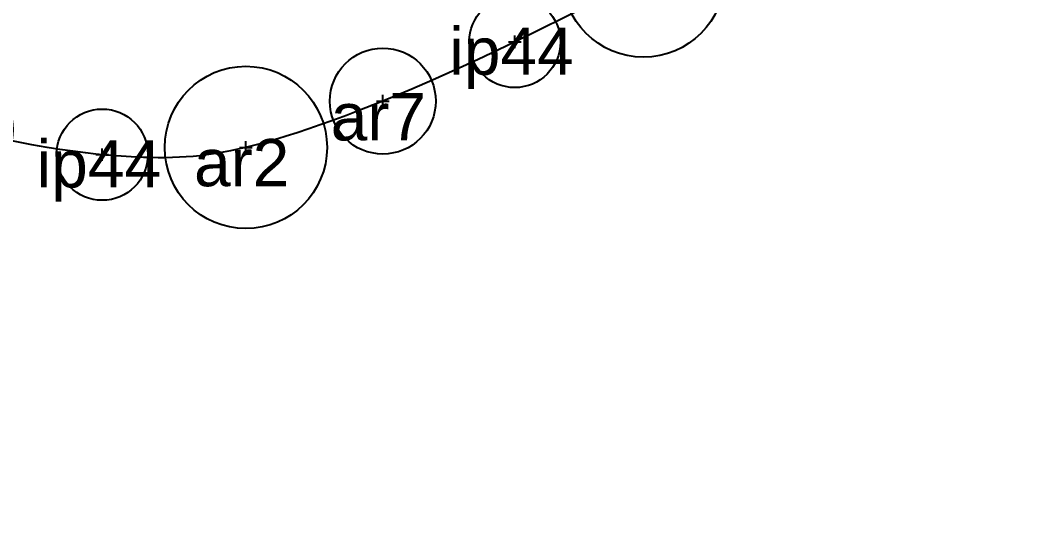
# Model space of a CAD drawing. Header units: millimetres. Extents: x 0 to 135, y -17 to 120.
# Drawn here: x 60.51 to 68.67, y 52.82 to 56.97 of the extents above; entities that cross this region are included whole.
import ezdxf

# ---------------------------------------------------------------- set-up
doc = ezdxf.new("R2010")
doc.units = ezdxf.units.MM
for name, color, linetype in [('Label', 7, 'Continuous'), ('Plan View', 7, 'Continuous'), ('Plant Row', 7, 'Continuous')]:
    doc.layers.add(name, color=color, linetype=linetype)
picture_1 = doc.add_image_def('image1.jpg', size_in_pixel=(8192, 8192))

# ---------------------------------------------------------------- blocks, each defined once
blk = doc.blocks.new('1')
at = {"flags": 1}
for tag in ['Export Name', 'Export Layer']:
    blk.add_attdef(tag, (0, 0), '', height=0.0254, dxfattribs=at)
at = {"layer": 'Plan View'}
image = blk.add_image(picture_1, insert=(0, 0), size_in_units=(120, 120), dxfattribs=dict(at, fade=50))
image.dxf.flags = 7
blk = doc.blocks.new('349')
at = {"layer": 'Plant Row'}
for points in [[(65.5195, 57.327), (65.2217, 57.1677), (64.9164, 57.0103), (64.6563, 56.8803), (64.4095, 56.7606), (64.1906, 56.6574), (64.0089, 56.574), (63.8227, 56.4909), (63.6573, 56.4192), (63.5143, 56.359), (63.371, 56.3004), (63.2516, 56.2532), (63.1327, 56.2076), (63.0146, 56.1639), (62.9209, 56.1304), (62.8281, 56.0984), (62.7364, 56.0681), (62.646, 56.0394), (62.5791, 56.0192), (62.5131, 56), (62.448, 55.982), (62.3839, 55.9651), (62.321, 55.9495), (62.2592, 55.9352), (62.1987, 55.9223), (62.1395, 55.9108), (62.1008, 55.9039), (62.0627, 55.8976), (62.0253, 55.8921), (61.9886, 55.8872), (61.9526, 55.8831), (61.8987, 55.8779), (61.8438, 55.8738), (61.7882, 55.8707), (61.7318, 55.8686), (61.6747, 55.8674), (61.6169, 55.8671), (61.5585, 55.8678), (61.4995, 55.8692), (61.4401, 55.8716), (61.3601, 55.8759), (61.2793, 55.8816), (61.1981, 55.8885), (61.1164, 55.8967), (61.0344, 55.9061), (60.9316, 55.9192), (60.8287, 55.9339), (60.7261, 55.95), (60.6035, 55.971), (60.4819, 55.9936), (60.3419, 56.0216), (60.2045, 56.0511), (60.0516, 56.086), (59.8859, 56.1264), (59.6946, 56.176), (59.4877, 56.2333), (59.2193, 56.3129), (58.9067, 56.4145)], [(65.4687, 57.327), (65.5703, 57.327)], [(65.5195, 57.2762), (65.5195, 57.3778)], [(64.4847, 56.7463), (64.4847, 56.8479)], [(64.4339, 56.7971), (64.5355, 56.7971)], [(58.8559, 56.4145), (58.9575, 56.4145)], [(58.9067, 56.3637), (58.9067, 56.4653)], [(63.3728, 56.322), (63.4744, 56.322)], [(63.4236, 56.2712), (63.4236, 56.3728)], [(59.9729, 56.0928), (60.0745, 56.0928)], [(60.0237, 56.042), (60.0237, 56.1436)], [(62.3231, 55.8993), (62.3231, 56.0008)], [(61.168, 55.8408), (61.168, 55.9424)], [(62.2723, 55.95), (62.3739, 55.95)], [(61.1172, 55.8916), (61.2188, 55.8916)]]:
    blk.add_lwpolyline(points, dxfattribs=at)
for centre, radius in [((65.5195, 57.327), 0.6521), ((64.4847, 56.7971), 0.3665), ((58.9067, 56.4145), 0.6521), ((63.4236, 56.322), 0.4256), ((62.3231, 55.95), 0.6521), ((60.0237, 56.0928), 0.4256), ((61.168, 55.8916), 0.3665)]:
    blk.add_circle(centre, radius, dxfattribs=at)
at = {"flags": 1}
for tag in ['Export Name', 'Export Layer']:
    blk.add_attdef(tag, (0, 0), '', height=0.0254, dxfattribs=at)
blk = doc.blocks.new('630')
at = {"flags": 1}
for tag in ['Export Name', 'Export Layer']:
    blk.add_attdef(tag, (0, 0), '', height=0.0254, dxfattribs=at)
at = {"layer": 'Label', "insert": (63.9565, 56.913), "char_height": 0.379479, "attachment_point": 1}
blk.add_mtext('\\fArial|b0|i0;ip44', dxfattribs=at)
blk = doc.blocks.new('633')
at = {"flags": 1}
for tag in ['Export Name', 'Export Layer']:
    blk.add_attdef(tag, (0, 0), '', height=0.0254, dxfattribs=at)
at = {"layer": 'Label', "insert": (63.0047, 56.3859), "char_height": 0.379479, "attachment_point": 1}
blk.add_mtext('\\fArial|b0|i0;ar7', dxfattribs=at)
blk = doc.blocks.new('634')
at = {"flags": 1}
for tag in ['Export Name', 'Export Layer']:
    blk.add_attdef(tag, (0, 0), '', height=0.0254, dxfattribs=at)
at = {"layer": 'Label', "insert": (61.9061, 56.0172), "char_height": 0.379479, "attachment_point": 1}
blk.add_mtext('\\fArial|b0|i0;ar2', dxfattribs=at)
blk = doc.blocks.new('635')
at = {"flags": 1}
for tag in ['Export Name', 'Export Layer']:
    blk.add_attdef(tag, (0, 0), '', height=0.0254, dxfattribs=at)
at = {"layer": 'Label', "insert": (60.6398, 56.0075), "char_height": 0.379479, "attachment_point": 1}
blk.add_mtext('\\fArial|b0|i0;ip44', dxfattribs=at)

msp = doc.modelspace()

# ---------------------------------------------------------------- block references
at = {"layer": 'Label', "color": 7}
for name in ['630', '633', '635', '634']:
    msp.add_blockref(name, (0, 0), dxfattribs=at)
at = {"layer": 'Plan View', "color": 7}
msp.add_blockref('1', (0, 0), dxfattribs=at)
at = {"layer": 'Plant Row', "color": 7}
msp.add_blockref('349', (0, 0), dxfattribs=at)

doc.saveas('drawing.dxf')
